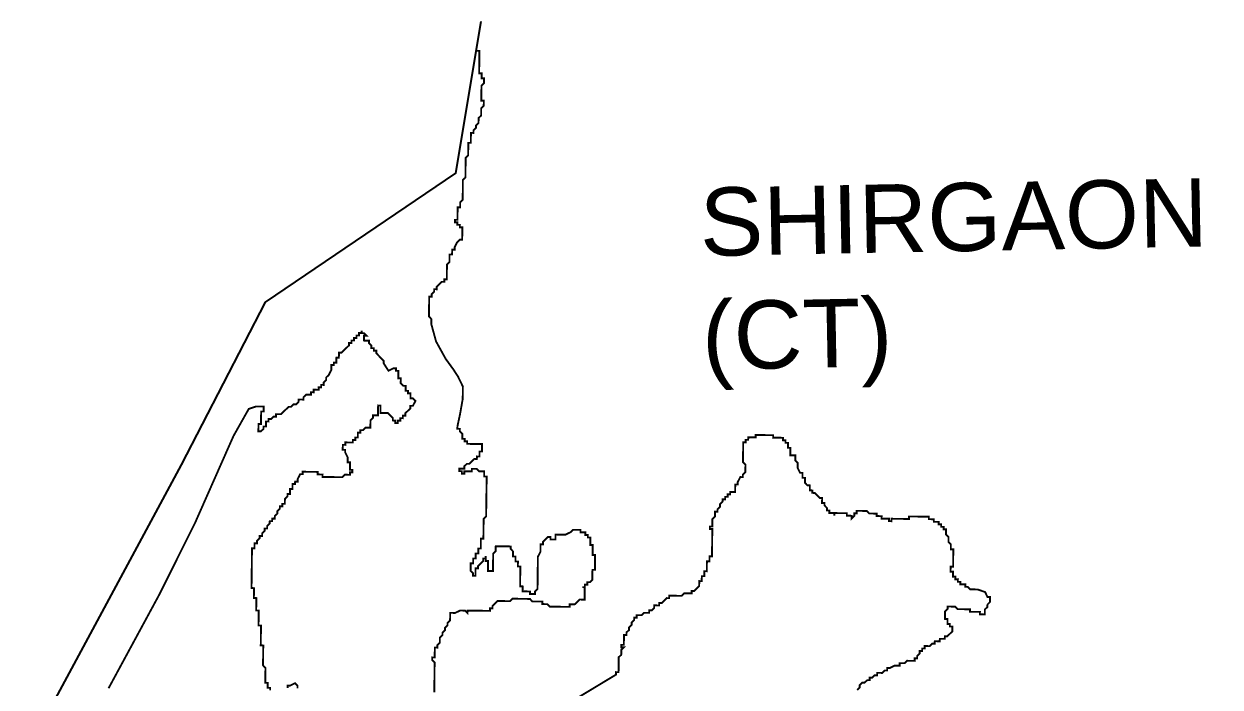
# Model space of a CAD drawing. Header units: metres. Extents: x 259555 to 262666, y 2177299 to 2181346.
# Drawn here: x 259555 to 261462, y 2178357 to 2179414 of the extents above; entities that cross this region are included whole.
import ezdxf

# ---------------------------------------------------------------- set-up
doc = ezdxf.new("R2010")
doc.units = ezdxf.units.M
for name, color, linetype in [('HAZARDS LINE', 1, 'Continuous'), ('village', 3, 'Continuous'), ('VILLAGE NAME', 250, 'Continuous')]:
    doc.layers.add(name, color=color, linetype=linetype)
doc.styles.get("Standard").update_dxf_attribs({"font": 'simplex.shx'})

msp = doc.modelspace()

# ---------------------------------------------------------------- linework, layer by layer
at = {"layer": 'HAZARDS LINE', "lineweight": 18}
for points in [[(260276.2, 2179371.7, 2.97, 2.97, 0), (260277.1, 2179370.7, 2.97, 2.97, 0), (260281, 2179370.7, 2.97, 2.97, 0), (260281, 2179366.7, 2.97, 2.97, 0), (260280.9, 2179362.8, 2.97, 2.97, 0), (260280.9, 2179358.8, 2.97, 2.97, 0), (260280.8, 2179354.8, 2.97, 2.97, 0), (260280.8, 2179350.9, 2.97, 2.97, 0), (260280.8, 2179346.9, 2.97, 2.97, 0), (260280.7, 2179342.9, 2.97, 2.97, 0), (260280.7, 2179339, 2.97, 2.97, 0), (260280.6, 2179335, 2.97, 2.97, 0), (260284.6, 2179335, 2.97, 2.97, 0), (260284.5, 2179331, 2.97, 2.97, 0), (260284.5, 2179327, 2.97, 2.97, 0), (260288.4, 2179327, 2.97, 2.97, 0), (260288.4, 2179323, 2.97, 2.97, 0), (260288.3, 2179319, 2.97, 2.97, 0), (260284.3, 2179315.1, 2.97, 2.97, 0), (260284.3, 2179311.2, 2.97, 2.97, 0), (260284.2, 2179307.2, 2.97, 2.97, 0), (260284.2, 2179303.2, 2.97, 2.97, 0), (260284.1, 2179299.3, 2.97, 2.97, 0), (260284.1, 2179295.3, 2.97, 2.97, 0), (260284, 2179291.3, 2.97, 2.97, 0), (260288, 2179291.3, 2.97, 2.97, 0), (260288, 2179287.3, 2.97, 2.97, 0), (260287.9, 2179283.3, 2.97, 2.97, 0), (260283.9, 2179279.4, 2.97, 2.97, 0), (260283.8, 2179275.5, 2.97, 2.97, 0), (260283.8, 2179271.5, 2.97, 2.97, 0), (260283.7, 2179267.5, 2.97, 2.97, 0), (260279.7, 2179263.6, 2.97, 2.97, 0), (260279.7, 2179259.6, 2.97, 2.97, 0), (260279.6, 2179255.7, 2.97, 2.97, 0), (260275.6, 2179251.8, 2.97, 2.97, 0), (260275.6, 2179247.8, 2.97, 2.97, 0), (260271.6, 2179243.9, 2.97, 2.97, 0), (260271.5, 2179239.9, 2.97, 2.97, 0), (260267.5, 2179240, 2.97, 2.97, 0), (260267.5, 2179236, 2.97, 2.97, 0), (260267.4, 2179232, 2.97, 2.97, 0), (260267.4, 2179228.1, 2.97, 2.97, 0), (260267.4, 2179224.1, 2.97, 2.97, 0), (260263.4, 2179224.1, 2.97, 2.97, 0), (260263.3, 2179220.2, 2.97, 2.97, 0), (260263.3, 2179216.2, 2.97, 2.97, 0), (260263.2, 2179212.3, 2.97, 2.97, 0), (260263.2, 2179208.3, 2.97, 2.97, 0), (260263.1, 2179204.3, 2.97, 2.97, 0), (260259.1, 2179200.4, 2.97, 2.97, 0), (260259.1, 2179196.4, 2.97, 2.97, 0), (260259, 2179192.5, 2.97, 2.97, 0), (260259, 2179188.5, 2.97, 2.97, 0), (260258.9, 2179184.5, 2.97, 2.97, 0), (260258.9, 2179180.6, 2.97, 2.97, 0), (260258.8, 2179176.6, 2.97, 2.97, 0), (260258.8, 2179172.6, 2.97, 2.97, 0), (260258.7, 2179168.7, 2.97, 2.97, 0), (260254.7, 2179164.8, 2.97, 2.97, 0), (260254.7, 2179160.8, 2.97, 2.97, 0), (260254.6, 2179156.8, 2.97, 2.97, 0), (260254.6, 2179152.9, 2.97, 2.97, 0), (260254.5, 2179148.9, 2.97, 2.97, 0), (260254.5, 2179144.9, 2.97, 2.97, 0), (260254.4, 2179141, 2.97, 2.97, 0), (260254.4, 2179137, 2.97, 2.97, 0), (260254.3, 2179133, 2.97, 2.97, 0), (260250.3, 2179129.1, 2.97, 2.97, 0), (260250.3, 2179125.1, 2.97, 2.97, 0), (260250.2, 2179121.2, 2.97, 2.97, 0), (260246.3, 2179121.2, 2.97, 2.97, 0), (260246.2, 2179117.3, 2.97, 2.97, 0), (260246.2, 2179113.3, 2.97, 2.97, 0), (260246.1, 2179109.3, 2.97, 2.97, 0), (260246.1, 2179105.4, 2.97, 2.97, 0), (260246, 2179101.4, 2.97, 2.97, 0), (260242.1, 2179101.4, 2.97, 2.97, 0), (260242, 2179097.5, 2.97, 2.97, 0), (260246, 2179097.4, 2.97, 2.97, 0), (260245.9, 2179093.5, 2.97, 2.97, 0), (260249.9, 2179093.4, 2.97, 2.97, 0), (260249.8, 2179089.5, 2.97, 2.97, 0), (260253.8, 2179089.4, 2.97, 2.97, 0), (260253.8, 2179085.4, 2.97, 2.97, 0), (260253.7, 2179077.5, 2.97, 2.97, 0), (260253.6, 2179073.5, 2.97, 2.97, 0), (260253.6, 2179069.6, 2.97, 2.97, 0), (260249.6, 2179069.6, 2.97, 2.97, 0), (260245.6, 2179065.7, 2.97, 2.97, 0), (260241.5, 2179057.8, 2.97, 2.97, 0), (260241.5, 2179053.9, 2.97, 2.97, 0), (260237.5, 2179053.9, 2.97, 2.97, 0), (260237.5, 2179049.9, 2.97, 2.97, 0), (260237.4, 2179046, 2.97, 2.97, 0), (260233.4, 2179046, 2.97, 2.97, 0), (260233.4, 2179042.1, 2.97, 2.97, 0), (260233.3, 2179038.1, 2.97, 2.97, 0), (260233.3, 2179034.1, 2.97, 2.97, 0), (260229.3, 2179030.2, 2.97, 2.97, 0), (260229.2, 2179022.3, 2.97, 2.97, 0), (260229.1, 2179018.3, 2.97, 2.97, 0), (260229.1, 2179014.3, 2.97, 2.97, 0), (260229, 2179010.4, 2.97, 2.97, 0), (260229, 2179006.4, 2.97, 2.97, 0), (260225, 2179006.5, 2.97, 2.97, 0), (260225, 2179002.5, 2.97, 2.97, 0), (260221, 2179002.5, 2.97, 2.97, 0), (260217, 2178998.6, 2.97, 2.97, 0), (260213, 2178994.7, 2.97, 2.97, 0), (260212.9, 2178990.7, 2.97, 2.97, 0), (260209, 2178990.8, 2.97, 2.97, 0), (260208.9, 2178986.8, 2.97, 2.97, 0), (260204.9, 2178982.9, 2.97, 2.97, 0), (260204.9, 2178978.9, 2.97, 2.97, 0), (260200.9, 2178979, 2.97, 2.97, 0), (260200.8, 2178975, 2.97, 2.97, 0), (260200.8, 2178971.1, 2.97, 2.97, 0), (260200.8, 2178967.1, 2.97, 2.97, 0), (260200.7, 2178963.1, 2.97, 2.97, 0), (260200.7, 2178959.2, 2.97, 2.97, 0), (260200.6, 2178955.2, 2.97, 2.97, 0), (260200.6, 2178951.2, 2.97, 2.97, 0), (260200.5, 2178947.3, 2.97, 2.97, 0), (260204.4, 2178943.2, 2.97, 2.97, 0), (260204.4, 2178939.3, 2.97, 2.97, 0), (260204.3, 2178935.3, 2.97, 2.97, 0), (260211.9, 2178907.5, 2.97, 2.97, 0), (260227.4, 2178879.5, 2.97, 2.97, 0), (260239.1, 2178863.5, 2.97, 2.97, 0), (260246.9, 2178851.5, 2.97, 2.97, 0), (260254.7, 2178835.5, 2.97, 2.97, 0), (260254.4, 2178815.7, 2.97, 2.97, 0), (260250.2, 2178792, 2.97, 2.97, 0), (260246, 2178772.2, 2.97, 2.97, 0), (260245.9, 2178768.2, 2.97, 2.97, 0), (260249.9, 2178768.2, 2.97, 2.97, 0), (260249.8, 2178764.2, 2.97, 2.97, 0), (260253.7, 2178760.2, 2.97, 2.97, 0), (260253.7, 2178756.2, 2.97, 2.97, 0), (260253.6, 2178752.2, 2.97, 2.97, 0), (260257.6, 2178752.2, 2.97, 2.97, 0), (260257.6, 2178748.2, 2.97, 2.97, 0), (260261.5, 2178748.2, 2.97, 2.97, 0), (260261.5, 2178744.2, 2.97, 2.97, 0), (260265.4, 2178744.2, 2.97, 2.97, 0), (260269.4, 2178744.1, 2.97, 2.97, 0), (260273.4, 2178744.1, 2.97, 2.97, 0), (260277.3, 2178744, 2.97, 2.97, 0), (260281.3, 2178744, 2.97, 2.97, 0), (260285.3, 2178743.9, 2.97, 2.97, 0), (260285.2, 2178740, 2.97, 2.97, 0), (260285.2, 2178736, 2.97, 2.97, 0), (260285.1, 2178732, 2.97, 2.97, 0), (260281.2, 2178732.1, 2.97, 2.97, 0), (260281.1, 2178728.1, 2.97, 2.97, 0), (260281.1, 2178724.1, 2.97, 2.97, 0), (260277.1, 2178724.2, 2.97, 2.97, 0), (260277, 2178720.2, 2.97, 2.97, 0), (260273.1, 2178720.3, 2.97, 2.97, 0), (260269.1, 2178716.4, 2.97, 2.97, 0), (260265.1, 2178712.4, 2.97, 2.97, 0), (260261.1, 2178712.5, 2.97, 2.97, 0), (260257.1, 2178708.6, 2.97, 2.97, 0), (260257, 2178704.6, 2.97, 2.97, 0), (260253.1, 2178704.7, 2.97, 2.97, 0), (260249.1, 2178704.7, 2.97, 2.97, 0), (260249, 2178700.7, 2.97, 2.97, 0), (260253, 2178700.7, 2.97, 2.97, 0), (260253, 2178696.7, 2.97, 2.97, 0), (260256.9, 2178696.7, 2.97, 2.97, 0), (260257, 2178700.6, 2.97, 2.97, 0), (260260.9, 2178700.6, 2.97, 2.97, 0), (260264.9, 2178700.5, 2.97, 2.97, 0), (260268.9, 2178700.5, 2.97, 2.97, 0), (260268.9, 2178704.5, 2.97, 2.97, 0), (260272.9, 2178704.4, 2.97, 2.97, 0), (260276.9, 2178704.4, 2.97, 2.97, 0), (260280.8, 2178700.3, 2.97, 2.97, 0), (260284.7, 2178700.3, 2.97, 2.97, 0), (260288.7, 2178700.3, 2.97, 2.97, 0), (260288.7, 2178696.3, 2.97, 2.97, 0), (260288.6, 2178692.3, 2.97, 2.97, 0), (260292.6, 2178692.3, 2.97, 2.97, 0), (260292.5, 2178688.3, 2.97, 2.97, 0), (260292.5, 2178684.3, 2.97, 2.97, 0), (260292.4, 2178676.4, 2.97, 2.97, 0), (260292.3, 2178672.4, 2.97, 2.97, 0), (260292.3, 2178668.5, 2.97, 2.97, 0), (260292.2, 2178664.5, 2.97, 2.97, 0), (260292.2, 2178660.5, 2.97, 2.97, 0), (260292.1, 2178656.6, 2.97, 2.97, 0), (260292.1, 2178652.6, 2.97, 2.97, 0), (260292, 2178648.6, 2.97, 2.97, 0), (260292, 2178644.7, 2.97, 2.97, 0), (260291.9, 2178640.7, 2.97, 2.97, 0), (260291.9, 2178636.7, 2.97, 2.97, 0), (260291.8, 2178632.8, 2.97, 2.97, 0), (260291.8, 2178628.8, 2.97, 2.97, 0), (260287.8, 2178624.9, 2.97, 2.97, 0), (260287.7, 2178620.9, 2.97, 2.97, 0), (260287.7, 2178617, 2.97, 2.97, 0), (260287.6, 2178613, 2.97, 2.97, 0), (260287.6, 2178609, 2.97, 2.97, 0), (260287.5, 2178605.1, 2.97, 2.97, 0), (260287.5, 2178601.1, 2.97, 2.97, 0), (260287.4, 2178597.1, 2.97, 2.97, 0), (260287.4, 2178593.2, 2.97, 2.97, 0), (260283.4, 2178593.2, 2.97, 2.97, 0), (260283.4, 2178589.3, 2.97, 2.97, 0), (260283.3, 2178581.3, 2.97, 2.97, 0), (260283.2, 2178577.4, 2.97, 2.97, 0), (260279.3, 2178577.4, 2.97, 2.97, 0), (260279.2, 2178573.4, 2.97, 2.97, 0), (260279.2, 2178569.5, 2.97, 2.97, 0), (260275.2, 2178569.5, 2.97, 2.97, 0), (260275.2, 2178565.6, 2.97, 2.97, 0), (260275.1, 2178561.6, 2.97, 2.97, 0), (260271.1, 2178561.6, 2.97, 2.97, 0), (260271.1, 2178557.7, 2.97, 2.97, 0), (260271, 2178553.7, 2.97, 2.97, 0), (260267.1, 2178553.8, 2.97, 2.97, 0), (260267, 2178549.8, 2.97, 2.97, 0), (260267, 2178545.8, 2.97, 2.97, 0), (260266.9, 2178541.9, 2.97, 2.97, 0), (260270.9, 2178537.8, 2.97, 2.97, 0), (260270.8, 2178533.9, 2.97, 2.97, 0), (260274.8, 2178533.8, 2.97, 2.97, 0), (260274.8, 2178537.8, 2.97, 2.97, 0), (260274.9, 2178541.8, 2.97, 2.97, 0), (260274.9, 2178545.7, 2.97, 2.97, 0), (260278.9, 2178545.7, 2.97, 2.97, 0), (260278.9, 2178549.6, 2.97, 2.97, 0), (260282.9, 2178553.6, 2.97, 2.97, 0), (260287, 2178557.5, 2.97, 2.97, 0), (260287, 2178561.4, 2.97, 2.97, 0), (260291, 2178561.4, 2.97, 2.97, 0), (260291, 2178565.4, 2.97, 2.97, 0), (260291, 2178561.4, 2.97, 2.97, 0), (260290.9, 2178557.4, 2.97, 2.97, 0), (260294.9, 2178557.4, 2.97, 2.97, 0), (260294.8, 2178553.4, 2.97, 2.97, 0), (260294.8, 2178549.4, 2.97, 2.97, 0), (260294.7, 2178545.5, 2.97, 2.97, 0), (260294.7, 2178541.5, 2.97, 2.97, 0), (260298.7, 2178541.5, 2.97, 2.97, 0), (260302.6, 2178541.4, 2.97, 2.97, 0), (260302.7, 2178545.4, 2.97, 2.97, 0), (260302.7, 2178549.3, 2.97, 2.97, 0), (260302.8, 2178553.3, 2.97, 2.97, 0), (260302.8, 2178557.3, 2.97, 2.97, 0), (260302.9, 2178561.2, 2.97, 2.97, 0), (260302.9, 2178565.2, 2.97, 2.97, 0), (260303, 2178569.2, 2.97, 2.97, 0), (260307, 2178573.1, 2.97, 2.97, 0), (260307, 2178577.1, 2.97, 2.97, 0), (260307.1, 2178581, 2.97, 2.97, 0), (260311, 2178581, 2.97, 2.97, 0), (260315, 2178580.9, 2.97, 2.97, 0), (260319, 2178580.9, 2.97, 2.97, 0), (260322.9, 2178580.8, 2.97, 2.97, 0), (260326.9, 2178580.8, 2.97, 2.97, 0), (260330.9, 2178580.7, 2.97, 2.97, 0), (260330.8, 2178576.8, 2.97, 2.97, 0), (260334.7, 2178572.8, 2.97, 2.97, 0), (260334.7, 2178568.8, 2.97, 2.97, 0), (260334.6, 2178564.8, 2.97, 2.97, 0), (260338.6, 2178564.8, 2.97, 2.97, 0), (260338.6, 2178560.8, 2.97, 2.97, 0), (260338.5, 2178556.8, 2.97, 2.97, 0), (260342.5, 2178556.8, 2.97, 2.97, 0), (260342.4, 2178552.8, 2.97, 2.97, 0), (260342.4, 2178548.9, 2.97, 2.97, 0), (260346.3, 2178548.8, 2.97, 2.97, 0), (260346.3, 2178544.8, 2.97, 2.97, 0), (260346.2, 2178540.9, 2.97, 2.97, 0), (260346.2, 2178536.9, 2.97, 2.97, 0), (260346.1, 2178533, 2.97, 2.97, 0), (260346.1, 2178529, 2.97, 2.97, 0), (260346, 2178525, 2.97, 2.97, 0), (260346, 2178521.1, 2.97, 2.97, 0), (260346, 2178517.1, 2.97, 2.97, 0), (260349.9, 2178517, 2.97, 2.97, 0), (260349.9, 2178513.1, 2.97, 2.97, 0), (260349.8, 2178509.1, 2.97, 2.97, 0), (260353.8, 2178509.1, 2.97, 2.97, 0), (260357.7, 2178509, 2.97, 2.97, 0), (260361.7, 2178509, 2.97, 2.97, 0), (260361.7, 2178505, 2.97, 2.97, 0), (260365.6, 2178504.9, 2.97, 2.97, 0), (260369.6, 2178504.9, 2.97, 2.97, 0), (260369.6, 2178508.9, 2.97, 2.97, 0), (260373.7, 2178512.8, 2.97, 2.97, 0), (260373.8, 2178520.7, 2.97, 2.97, 0), (260373.8, 2178524.7, 2.97, 2.97, 0), (260373.9, 2178528.6, 2.97, 2.97, 0), (260373.9, 2178532.6, 2.97, 2.97, 0), (260374, 2178536.6, 2.97, 2.97, 0), (260374, 2178540.5, 2.97, 2.97, 0), (260374, 2178544.5, 2.97, 2.97, 0), (260374.1, 2178548.5, 2.97, 2.97, 0), (260374.1, 2178552.4, 2.97, 2.97, 0), (260374.2, 2178556.4, 2.97, 2.97, 0), (260374.2, 2178560.4, 2.97, 2.97, 0), (260374.3, 2178564.3, 2.97, 2.97, 0), (260378.4, 2178572.2, 2.97, 2.97, 0), (260378.4, 2178576.2, 2.97, 2.97, 0), (260378.4, 2178580.2, 2.97, 2.97, 0), (260378.5, 2178584.1, 2.97, 2.97, 0), (260382.5, 2178584.1, 2.97, 2.97, 0), (260382.5, 2178588, 2.97, 2.97, 0), (260386.5, 2178592, 2.97, 2.97, 0), (260390.5, 2178595.9, 2.97, 2.97, 0), (260394.5, 2178595.8, 2.97, 2.97, 0), (260394.5, 2178591.9, 2.97, 2.97, 0), (260398.4, 2178591.8, 2.97, 2.97, 0), (260402.4, 2178591.8, 2.97, 2.97, 0), (260402.4, 2178595.7, 2.97, 2.97, 0), (260402.5, 2178599.7, 2.97, 2.97, 0), (260406.4, 2178599.6, 2.97, 2.97, 0), (260410.4, 2178599.6, 2.97, 2.97, 0), (260414.4, 2178599.5, 2.97, 2.97, 0), (260418.3, 2178599.5, 2.97, 2.97, 0), (260426.3, 2178603.4, 2.97, 2.97, 0), (260430.3, 2178607.3, 2.97, 2.97, 0), (260434.3, 2178607.2, 2.97, 2.97, 0), (260438.3, 2178607.2, 2.97, 2.97, 0), (260442.2, 2178607.1, 2.97, 2.97, 0), (260442.2, 2178603.2, 2.97, 2.97, 0), (260446.2, 2178603.1, 2.97, 2.97, 0), (260450.1, 2178603.1, 2.97, 2.97, 0), (260450.1, 2178599.1, 2.97, 2.97, 0), (260454, 2178599.1, 2.97, 2.97, 0), (260454, 2178595.1, 2.97, 2.97, 0), (260458, 2178595, 2.97, 2.97, 0), (260457.9, 2178591.1, 2.97, 2.97, 0), (260457.9, 2178587.1, 2.97, 2.97, 0), (260457.8, 2178583.1, 2.97, 2.97, 0), (260461.8, 2178583.1, 2.97, 2.97, 0), (260461.7, 2178579.1, 2.97, 2.97, 0), (260461.7, 2178575.2, 2.97, 2.97, 0), (260461.6, 2178571.2, 2.97, 2.97, 0), (260461.6, 2178567.2, 2.97, 2.97, 0), (260465.5, 2178567.2, 2.97, 2.97, 0), (260465.5, 2178563.2, 2.97, 2.97, 0), (260465.4, 2178559.3, 2.97, 2.97, 0), (260465.4, 2178555.3, 2.97, 2.97, 0), (260465.3, 2178551.3, 2.97, 2.97, 0), (260465.3, 2178547.4, 2.97, 2.97, 0), (260465.3, 2178543.4, 2.97, 2.97, 0), (260461.3, 2178543.4, 2.97, 2.97, 0), (260461.2, 2178539.5, 2.97, 2.97, 0), (260461.2, 2178535.5, 2.97, 2.97, 0), (260461.1, 2178531.5, 2.97, 2.97, 0), (260461.1, 2178527.6, 2.97, 2.97, 0), (260457.1, 2178523.7, 2.97, 2.97, 0), (260453.1, 2178523.7, 2.97, 2.97, 0), (260453.1, 2178519.7, 2.97, 2.97, 0), (260449.1, 2178519.8, 2.97, 2.97, 0), (260449, 2178515.8, 2.97, 2.97, 0), (260445.1, 2178515.9, 2.97, 2.97, 0), (260449, 2178515.8, 2.97, 2.97, 0), (260449, 2178511.9, 2.97, 2.97, 0), (260449, 2178507.9, 2.97, 2.97, 0), (260448.9, 2178503.9, 2.97, 2.97, 0), (260448.9, 2178500, 2.97, 2.97, 0), (260448.8, 2178496, 2.97, 2.97, 0), (260444.8, 2178496, 2.97, 2.97, 0), (260440.9, 2178496.1, 2.97, 2.97, 0), (260436.9, 2178492.2, 2.97, 2.97, 0), (260432.8, 2178488.3, 2.97, 2.97, 0), (260428.9, 2178488.3, 2.97, 2.97, 0), (260424.9, 2178488.4, 2.97, 2.97, 0), (260424.9, 2178484.4, 2.97, 2.97, 0), (260420.9, 2178484.4, 2.97, 2.97, 0), (260416.9, 2178484.5, 2.97, 2.97, 0), (260413, 2178484.5, 2.97, 2.97, 0), (260409, 2178484.6, 2.97, 2.97, 0), (260405, 2178484.6, 2.97, 2.97, 0), (260401.1, 2178484.7, 2.97, 2.97, 0), (260397.1, 2178484.7, 2.97, 2.97, 0), (260393.1, 2178484.8, 2.97, 2.97, 0), (260389.2, 2178488.8, 2.97, 2.97, 0), (260385.3, 2178488.8, 2.97, 2.97, 0), (260381.3, 2178488.9, 2.97, 2.97, 0), (260381.3, 2178492.9, 2.97, 2.97, 0), (260377.4, 2178492.9, 2.97, 2.97, 0), (260373.4, 2178493, 2.97, 2.97, 0), (260369.5, 2178493, 2.97, 2.97, 0), (260365.5, 2178493, 2.97, 2.97, 0), (260361.6, 2178497.1, 2.97, 2.97, 0), (260357.6, 2178497.1, 2.97, 2.97, 0), (260353.6, 2178497.2, 2.97, 2.97, 0), (260349.7, 2178497.2, 2.97, 2.97, 0), (260337.8, 2178497.4, 2.97, 2.97, 0), (260333.8, 2178497.4, 2.97, 2.97, 0), (260329.8, 2178493.5, 2.97, 2.97, 0), (260325.8, 2178493.5, 2.97, 2.97, 0), (260321.9, 2178493.6, 2.97, 2.97, 0), (260317.9, 2178493.6, 2.97, 2.97, 0), (260313.9, 2178493.7, 2.97, 2.97, 0), (260310, 2178493.7, 2.97, 2.97, 0), (260306, 2178489.8, 2.97, 2.97, 0), (260301.9, 2178485.9, 2.97, 2.97, 0), (260301.9, 2178481.9, 2.97, 2.97, 0), (260297.9, 2178482, 2.97, 2.97, 0), (260297.9, 2178478, 2.97, 2.97, 0), (260293.9, 2178478.1, 2.97, 2.97, 0), (260290, 2178478.1, 2.97, 2.97, 0), (260286, 2178478.2, 2.97, 2.97, 0), (260282, 2178478.2, 2.97, 2.97, 0), (260278.1, 2178478.3, 2.97, 2.97, 0), (260274.1, 2178478.3, 2.97, 2.97, 0), (260270.1, 2178478.3, 2.97, 2.97, 0), (260266.2, 2178478.4, 2.97, 2.97, 0), (260262.2, 2178478.4, 2.97, 2.97, 0), (260262.1, 2178474.5, 2.97, 2.97, 0), (260258.2, 2178478.5, 2.97, 2.97, 0), (260254.3, 2178478.5, 2.97, 2.97, 0), (260250.3, 2178478.6, 2.97, 2.97, 0), (260242.3, 2178474.7, 2.97, 2.97, 0), (260238.4, 2178474.8, 2.97, 2.97, 0), (260234.4, 2178474.8, 2.97, 2.97, 0), (260234.3, 2178470.9, 2.97, 2.97, 0), (260234.3, 2178466.9, 2.97, 2.97, 0), (260234.2, 2178462.9, 2.97, 2.97, 0), (260230.2, 2178459, 2.97, 2.97, 0), (260230.2, 2178455, 2.97, 2.97, 0), (260226.2, 2178451.1, 2.97, 2.97, 0), (260226.1, 2178447.2, 2.97, 2.97, 0), (260222.1, 2178443.2, 2.97, 2.97, 0), (260222.1, 2178439.3, 2.97, 2.97, 0), (260218, 2178435.4, 2.97, 2.97, 0), (260218, 2178431.4, 2.97, 2.97, 0), (260217.9, 2178427.4, 2.97, 2.97, 0), (260213.9, 2178423.5, 2.97, 2.97, 0), (260213.9, 2178419.5, 2.97, 2.97, 0), (260209.9, 2178419.6, 2.97, 2.97, 0), (260209.9, 2178415.6, 2.97, 2.97, 0), (260209.8, 2178411.7, 2.97, 2.97, 0), (260209.8, 2178407.7, 2.97, 2.97, 0), (260209.7, 2178403.7, 2.97, 2.97, 0), (260205.8, 2178403.8, 2.97, 2.97, 0), (260205.7, 2178399.8, 2.97, 2.97, 0), (260209.6, 2178395.8, 2.97, 2.97, 0), (260209.6, 2178391.8, 2.97, 2.97, 0), (260209.5, 2178387.9, 2.97, 2.97, 0), (260209.5, 2178383.9, 2.97, 2.97, 0), (260209.4, 2178379.9, 2.97, 2.97, 0), (260209.4, 2178376, 2.97, 2.97, 0), (260209.3, 2178372, 2.97, 2.97, 0), (260209.3, 2178368, 2.97, 2.97, 0), (260209.2, 2178364.1, 2.97, 2.97, 0), (260209.2, 2178360.1, 2.97, 2.97, 0), (260209.1, 2178356.1, 2.97, 2.97, 0), (260209, 2178348.2, 2.97, 2.97, 0)], [(259947.3, 2178351.4, 2.97, 2.97, 0), (259947.4, 2178355.4, 2.97, 2.97, 0), (259943.4, 2178355.4, 2.97, 2.97, 0), (259943.5, 2178359.4, 2.97, 2.97, 0), (259943.5, 2178363.3, 2.97, 2.97, 0), (259939.5, 2178363.4, 2.97, 2.97, 0), (259939.6, 2178367.4, 2.97, 2.97, 0), (259939.6, 2178371.3, 2.97, 2.97, 0), (259939.7, 2178375.3, 2.97, 2.97, 0), (259939.7, 2178379.3, 2.97, 2.97, 0), (259939.8, 2178383.2, 2.97, 2.97, 0), (259939.8, 2178387.2, 2.97, 2.97, 0), (259935.9, 2178391.2, 2.97, 2.97, 0), (259936, 2178395.2, 2.97, 2.97, 0), (259936, 2178399.1, 2.97, 2.97, 0), (259936.1, 2178403.1, 2.97, 2.97, 0), (259936.1, 2178407.1, 2.97, 2.97, 0), (259936.2, 2178411, 2.97, 2.97, 0), (259936.2, 2178415, 2.97, 2.97, 0), (259936.3, 2178419, 2.97, 2.97, 0), (259936.3, 2178422.9, 2.97, 2.97, 0), (259932.3, 2178423, 2.97, 2.97, 0), (259932.4, 2178426.9, 2.97, 2.97, 0), (259932.4, 2178430.9, 2.97, 2.97, 0), (259932.5, 2178434.9, 2.97, 2.97, 0), (259932.5, 2178438.8, 2.97, 2.97, 0), (259932.6, 2178442.8, 2.97, 2.97, 0), (259932.6, 2178446.8, 2.97, 2.97, 0), (259932.7, 2178450.7, 2.97, 2.97, 0), (259932.7, 2178454.7, 2.97, 2.97, 0), (259928.8, 2178454.8, 2.97, 2.97, 0), (259928.8, 2178458.7, 2.97, 2.97, 0), (259928.9, 2178462.7, 2.97, 2.97, 0), (259928.9, 2178466.7, 2.97, 2.97, 0), (259929, 2178470.6, 2.97, 2.97, 0), (259929, 2178474.6, 2.97, 2.97, 0), (259929.1, 2178478.6, 2.97, 2.97, 0), (259925.1, 2178478.6, 2.97, 2.97, 0), (259925.1, 2178482.6, 2.97, 2.97, 0), (259925.2, 2178486.5, 2.97, 2.97, 0), (259925.2, 2178490.5, 2.97, 2.97, 0), (259925.3, 2178494.5, 2.97, 2.97, 0), (259925.3, 2178498.4, 2.97, 2.97, 0), (259921.4, 2178498.5, 2.97, 2.97, 0), (259921.4, 2178502.4, 2.97, 2.97, 0), (259921.5, 2178506.4, 2.97, 2.97, 0), (259921.5, 2178510.4, 2.97, 2.97, 0), (259921.6, 2178514.3, 2.97, 2.97, 0), (259917.6, 2178514.4, 2.97, 2.97, 0), (259917.6, 2178518.4, 2.97, 2.97, 0), (259917.7, 2178522.3, 2.97, 2.97, 0), (259917.7, 2178526.3, 2.97, 2.97, 0), (259917.8, 2178530.3, 2.97, 2.97, 0), (259917.8, 2178534.2, 2.97, 2.97, 0), (259917.9, 2178538.2, 2.97, 2.97, 0), (259917.9, 2178542.2, 2.97, 2.97, 0), (259918, 2178546.1, 2.97, 2.97, 0), (259918, 2178550.1, 2.97, 2.97, 0), (259918.1, 2178554.1, 2.97, 2.97, 0), (259918.1, 2178558, 2.97, 2.97, 0), (259918.2, 2178562, 2.97, 2.97, 0), (259918.2, 2178566, 2.97, 2.97, 0), (259918.3, 2178569.9, 2.97, 2.97, 0), (259918.3, 2178573.9, 2.97, 2.97, 0), (259918.4, 2178577.9, 2.97, 2.97, 0), (259922.3, 2178577.8, 2.97, 2.97, 0), (259922.4, 2178581.8, 2.97, 2.97, 0), (259922.4, 2178585.7, 2.97, 2.97, 0), (259926.4, 2178585.7, 2.97, 2.97, 0), (259926.4, 2178589.7, 2.97, 2.97, 0), (259930.5, 2178593.6, 2.97, 2.97, 0), (259930.5, 2178597.5, 2.97, 2.97, 0), (259934.5, 2178597.5, 2.97, 2.97, 0), (259934.5, 2178601.5, 2.97, 2.97, 0), (259938.5, 2178605.4, 2.97, 2.97, 0), (259938.6, 2178609.3, 2.97, 2.97, 0), (259942.6, 2178609.3, 2.97, 2.97, 0), (259942.6, 2178613.3, 2.97, 2.97, 0), (259946.6, 2178617.2, 2.97, 2.97, 0), (259946.7, 2178621.1, 2.97, 2.97, 0), (259950.6, 2178621.1, 2.97, 2.97, 0), (259950.7, 2178625.1, 2.97, 2.97, 0), (259954.6, 2178625, 2.97, 2.97, 0), (259954.7, 2178629, 2.97, 2.97, 0), (259958.7, 2178632.9, 2.97, 2.97, 0), (259958.8, 2178636.9, 2.97, 2.97, 0), (259962.8, 2178640.8, 2.97, 2.97, 0), (259962.8, 2178644.7, 2.97, 2.97, 0), (259966.8, 2178644.7, 2.97, 2.97, 0), (259966.8, 2178648.7, 2.97, 2.97, 0), (259970.8, 2178648.6, 2.97, 2.97, 0), (259970.8, 2178652.6, 2.97, 2.97, 0), (259970.9, 2178656.5, 2.97, 2.97, 0), (259974.9, 2178660.5, 2.97, 2.97, 0), (259975, 2178664.4, 2.97, 2.97, 0), (259978.9, 2178664.4, 2.97, 2.97, 0), (259979, 2178668.3, 2.97, 2.97, 0), (259979, 2178672.3, 2.97, 2.97, 0), (259983, 2178672.3, 2.97, 2.97, 0), (259983, 2178676.2, 2.97, 2.97, 0), (259983.1, 2178680.2, 2.97, 2.97, 0), (259987, 2178680.1, 2.97, 2.97, 0), (259987.1, 2178684.1, 2.97, 2.97, 0), (259991.1, 2178684.1, 2.97, 2.97, 0), (259991.1, 2178688, 2.97, 2.97, 0), (259995.2, 2178695.9, 2.97, 2.97, 0), (259999.1, 2178695.9, 2.97, 2.97, 0), (259999.2, 2178699.8, 2.97, 2.97, 0), (260003.1, 2178699.8, 2.97, 2.97, 0), (260007.1, 2178699.7, 2.97, 2.97, 0), (260011.1, 2178699.7, 2.97, 2.97, 0), (260015, 2178699.6, 2.97, 2.97, 0), (260019, 2178699.6, 2.97, 2.97, 0), (260023, 2178699.5, 2.97, 2.97, 0), (260022.9, 2178695.6, 2.97, 2.97, 0), (260026.9, 2178695.5, 2.97, 2.97, 0), (260030.9, 2178695.5, 2.97, 2.97, 0), (260030.8, 2178691.5, 2.97, 2.97, 0), (260034.8, 2178691.5, 2.97, 2.97, 0), (260038.7, 2178691.4, 2.97, 2.97, 0), (260042.7, 2178691.4, 2.97, 2.97, 0), (260046.7, 2178691.3, 2.97, 2.97, 0), (260054.6, 2178691.2, 2.97, 2.97, 0), (260058.6, 2178691.2, 2.97, 2.97, 0), (260062.5, 2178691.1, 2.97, 2.97, 0), (260066.5, 2178695, 2.97, 2.97, 0), (260070.5, 2178695, 2.97, 2.97, 0), (260074.5, 2178694.9, 2.97, 2.97, 0), (260074.5, 2178698.9, 2.97, 2.97, 0), (260078.5, 2178698.9, 2.97, 2.97, 0), (260078.5, 2178702.8, 2.97, 2.97, 0), (260074.6, 2178702.9, 2.97, 2.97, 0), (260074.6, 2178706.8, 2.97, 2.97, 0), (260074.7, 2178710.8, 2.97, 2.97, 0), (260074.7, 2178714.8, 2.97, 2.97, 0), (260070.8, 2178714.8, 2.97, 2.97, 0), (260070.8, 2178718.8, 2.97, 2.97, 0), (260070.9, 2178722.7, 2.97, 2.97, 0), (260067, 2178730.7, 2.97, 2.97, 0), (260067, 2178734.7, 2.97, 2.97, 0), (260063.1, 2178734.7, 2.97, 2.97, 0), (260063.1, 2178738.7, 2.97, 2.97, 0), (260063.2, 2178742.7, 2.97, 2.97, 0), (260067.1, 2178742.6, 2.97, 2.97, 0), (260067.2, 2178746.6, 2.97, 2.97, 0), (260071.1, 2178746.5, 2.97, 2.97, 0), (260075.1, 2178746.5, 2.97, 2.97, 0), (260079.1, 2178746.4, 2.97, 2.97, 0), (260079.1, 2178750.4, 2.97, 2.97, 0), (260083.1, 2178750.4, 2.97, 2.97, 0), (260083.1, 2178754.3, 2.97, 2.97, 0), (260087.1, 2178754.3, 2.97, 2.97, 0), (260087.1, 2178758.2, 2.97, 2.97, 0), (260087.2, 2178762.2, 2.97, 2.97, 0), (260091.2, 2178762.2, 2.97, 2.97, 0), (260091.2, 2178766.1, 2.97, 2.97, 0), (260095.2, 2178766.1, 2.97, 2.97, 0), (260099.2, 2178770, 2.97, 2.97, 0), (260103.2, 2178770, 2.97, 2.97, 0), (260107.1, 2178769.9, 2.97, 2.97, 0), (260107.2, 2178773.9, 2.97, 2.97, 0), (260107.3, 2178781.8, 2.97, 2.97, 0), (260111.3, 2178785.7, 2.97, 2.97, 0), (260111.3, 2178789.7, 2.97, 2.97, 0), (260115.3, 2178789.6, 2.97, 2.97, 0), (260119.3, 2178789.6, 2.97, 2.97, 0), (260119.3, 2178793.6, 2.97, 2.97, 0), (260119.4, 2178797.5, 2.97, 2.97, 0), (260119.4, 2178801.5, 2.97, 2.97, 0), (260119.5, 2178805.5, 2.97, 2.97, 0), (260123.4, 2178805.4, 2.97, 2.97, 0), (260123.4, 2178801.4, 2.97, 2.97, 0), (260123.3, 2178793.5, 2.97, 2.97, 0), (260127.2, 2178793.5, 2.97, 2.97, 0), (260131.2, 2178793.4, 2.97, 2.97, 0), (260135.2, 2178793.4, 2.97, 2.97, 0), (260139.1, 2178789.3, 2.97, 2.97, 0), (260143, 2178785.3, 2.97, 2.97, 0), (260143, 2178781.4, 2.97, 2.97, 0), (260146.9, 2178781.3, 2.97, 2.97, 0), (260146.9, 2178777.4, 2.97, 2.97, 0), (260150.8, 2178777.3, 2.97, 2.97, 0), (260150.9, 2178781.3, 2.97, 2.97, 0), (260154.9, 2178781.2, 2.97, 2.97, 0), (260154.9, 2178785.2, 2.97, 2.97, 0), (260158.9, 2178785.1, 2.97, 2.97, 0), (260158.9, 2178789.1, 2.97, 2.97, 0), (260162.9, 2178789.1, 2.97, 2.97, 0), (260162.9, 2178793, 2.97, 2.97, 0), (260166.9, 2178796.9, 2.97, 2.97, 0), (260171, 2178800.9, 2.97, 2.97, 0), (260171, 2178804.8, 2.97, 2.97, 0), (260175, 2178804.8, 2.97, 2.97, 0), (260179, 2178812.7, 2.97, 2.97, 0), (260175.1, 2178816.7, 2.97, 2.97, 0), (260171.1, 2178816.7, 2.97, 2.97, 0), (260171.2, 2178820.7, 2.97, 2.97, 0), (260171.2, 2178824.7, 2.97, 2.97, 0), (260167.3, 2178824.7, 2.97, 2.97, 0), (260167.3, 2178828.7, 2.97, 2.97, 0), (260163.4, 2178828.7, 2.97, 2.97, 0), (260163.5, 2178836.6, 2.97, 2.97, 0), (260159.5, 2178836.7, 2.97, 2.97, 0), (260155.6, 2178840.7, 2.97, 2.97, 0), (260155.6, 2178844.7, 2.97, 2.97, 0), (260155.7, 2178848.6, 2.97, 2.97, 0), (260151.7, 2178848.7, 2.97, 2.97, 0), (260151.8, 2178852.7, 2.97, 2.97, 0), (260151.8, 2178856.6, 2.97, 2.97, 0), (260151.9, 2178860.6, 2.97, 2.97, 0), (260147.9, 2178860.6, 2.97, 2.97, 0), (260147.9, 2178864.6, 2.97, 2.97, 0), (260144, 2178864.7, 2.97, 2.97, 0), (260136, 2178860.8, 2.97, 2.97, 0), (260128.2, 2178872.8, 2.97, 2.97, 0), (260128.3, 2178876.7, 2.97, 2.97, 0), (260124.3, 2178880.8, 2.97, 2.97, 0), (260120.4, 2178884.8, 2.97, 2.97, 0), (260116.5, 2178888.8, 2.97, 2.97, 0), (260116.6, 2178892.8, 2.97, 2.97, 0), (260112.6, 2178892.8, 2.97, 2.97, 0), (260112.6, 2178896.8, 2.97, 2.97, 0), (260108.7, 2178896.8, 2.97, 2.97, 0), (260108.7, 2178900.8, 2.97, 2.97, 0), (260104.8, 2178904.8, 2.97, 2.97, 0), (260104.9, 2178908.8, 2.97, 2.97, 0), (260100.9, 2178908.8, 2.97, 2.97, 0), (260096.9, 2178908.9, 2.97, 2.97, 0), (260097, 2178912.8, 2.97, 2.97, 0), (260097, 2178916.8, 2.97, 2.97, 0), (260101, 2178916.7, 2.97, 2.97, 0), (260097.1, 2178920.8, 2.97, 2.97, 0), (260093.1, 2178920.8, 2.97, 2.97, 0), (260093.2, 2178924.8, 2.97, 2.97, 0), (260093.1, 2178920.8, 2.97, 2.97, 0), (260089.1, 2178920.9, 2.97, 2.97, 0), (260089.1, 2178916.9, 2.97, 2.97, 0), (260085.1, 2178916.9, 2.97, 2.97, 0), (260085.1, 2178913, 2.97, 2.97, 0), (260081.1, 2178913, 2.97, 2.97, 0), (260081.1, 2178909.1, 2.97, 2.97, 0), (260077.1, 2178909.1, 2.97, 2.97, 0), (260077, 2178905.1, 2.97, 2.97, 0), (260073.1, 2178905.2, 2.97, 2.97, 0), (260073, 2178901.2, 2.97, 2.97, 0), (260069, 2178897.3, 2.97, 2.97, 0), (260065, 2178893.4, 2.97, 2.97, 0), (260061, 2178889.5, 2.97, 2.97, 0), (260057, 2178889.5, 2.97, 2.97, 0), (260057, 2178885.5, 2.97, 2.97, 0), (260056.9, 2178881.6, 2.97, 2.97, 0), (260053, 2178881.6, 2.97, 2.97, 0), (260052.9, 2178877.7, 2.97, 2.97, 0), (260052.9, 2178873.7, 2.97, 2.97, 0), (260048.9, 2178873.7, 2.97, 2.97, 0), (260048.9, 2178869.8, 2.97, 2.97, 0), (260044.9, 2178869.8, 2.97, 2.97, 0), (260044.8, 2178865.9, 2.97, 2.97, 0), (260044.8, 2178861.9, 2.97, 2.97, 0), (260040.7, 2178854, 2.97, 2.97, 0), (260036.7, 2178850.1, 2.97, 2.97, 0), (260036.7, 2178846.1, 2.97, 2.97, 0), (260032.7, 2178842.2, 2.97, 2.97, 0), (260032.6, 2178838.2, 2.97, 2.97, 0), (260028.6, 2178838.3, 2.97, 2.97, 0), (260028.6, 2178834.3, 2.97, 2.97, 0), (260024.6, 2178834.4, 2.97, 2.97, 0), (260024.6, 2178830.4, 2.97, 2.97, 0), (260020.6, 2178830.5, 2.97, 2.97, 0), (260016.6, 2178830.5, 2.97, 2.97, 0), (260016.6, 2178826.5, 2.97, 2.97, 0), (260012.6, 2178826.6, 2.97, 2.97, 0), (260012.6, 2178822.6, 2.97, 2.97, 0), (260008.6, 2178822.7, 2.97, 2.97, 0), (260004.7, 2178822.7, 2.97, 2.97, 0), (260000.6, 2178818.8, 2.97, 2.97, 0), (260000.6, 2178814.8, 2.97, 2.97, 0), (259996.6, 2178814.9, 2.97, 2.97, 0), (259992.7, 2178814.9, 2.97, 2.97, 0), (259992.6, 2178811, 2.97, 2.97, 0), (259988.6, 2178807.1, 2.97, 2.97, 0), (259984.6, 2178807.1, 2.97, 2.97, 0), (259980.6, 2178803.2, 2.97, 2.97, 0), (259976.7, 2178803.2, 2.97, 2.97, 0), (259972.6, 2178799.3, 2.97, 2.97, 0), (259968.6, 2178795.4, 2.97, 2.97, 0), (259964.6, 2178791.5, 2.97, 2.97, 0), (259960.6, 2178791.5, 2.97, 2.97, 0), (259956.7, 2178791.6, 2.97, 2.97, 0), (259956.6, 2178787.6, 2.97, 2.97, 0), (259952.7, 2178787.7, 2.97, 2.97, 0), (259948.7, 2178783.7, 2.97, 2.97, 0), (259944.7, 2178783.8, 2.97, 2.97, 0), (259944.6, 2178779.8, 2.97, 2.97, 0), (259940.7, 2178779.9, 2.97, 2.97, 0), (259940.6, 2178775.9, 2.97, 2.97, 0), (259940.6, 2178771.9, 2.97, 2.97, 0), (259936.6, 2178772, 2.97, 2.97, 0), (259936.6, 2178768, 2.97, 2.97, 0), (259932.5, 2178764.1, 2.97, 2.97, 0), (259928.6, 2178764.2, 2.97, 2.97, 0), (259928.6, 2178768.1, 2.97, 2.97, 0), (259928.7, 2178772.1, 2.97, 2.97, 0), (259928.7, 2178776.1, 2.97, 2.97, 0), (259932.7, 2178776, 2.97, 2.97, 0), (259932.7, 2178780, 2.97, 2.97, 0), (259932.8, 2178783.9, 2.97, 2.97, 0), (259932.8, 2178787.9, 2.97, 2.97, 0), (259932.9, 2178791.9, 2.97, 2.97, 0), (259932.9, 2178795.8, 2.97, 2.97, 0), (259936.9, 2178795.8, 2.97, 2.97, 0), (259937, 2178799.8, 2.97, 2.97, 0), (259937, 2178803.7, 2.97, 2.97, 0), (259925.1, 2178803.9, 2.97, 2.97, 0), (259913.2, 2178800, 2.97, 2.97, 0), (259888.8, 2178756.7, 2.97, 2.97, 0), (259827.7, 2178618.6, 2.97, 2.97, 0), (259770.7, 2178504.3, 2.97, 2.97, 0), (259689.6, 2178354.6, 2.97, 2.97, 0)], [(260415, 2178325.8, 2.97, 2.97, 0), (260498.9, 2178376.4, 2.97, 2.97, 0), (260498.9, 2178380.4, 2.97, 2.97, 0), (260502.9, 2178380.3, 2.97, 2.97, 0), (260503, 2178384.3, 2.97, 2.97, 0), (260503, 2178388.2, 2.97, 2.97, 0), (260503.1, 2178392.2, 2.97, 2.97, 0), (260503.1, 2178396.2, 2.97, 2.97, 0), (260503.2, 2178400.1, 2.97, 2.97, 0), (260503.2, 2178404.1, 2.97, 2.97, 0), (260507.2, 2178408, 2.97, 2.97, 0), (260507.3, 2178412, 2.97, 2.97, 0), (260507.3, 2178415.9, 2.97, 2.97, 0), (260511.3, 2178419.9, 2.97, 2.97, 0), (260507.4, 2178419.9, 2.97, 2.97, 0), (260507.4, 2178423.9, 2.97, 2.97, 0), (260511.4, 2178423.8, 2.97, 2.97, 0), (260511.4, 2178427.8, 2.97, 2.97, 0), (260511.5, 2178431.8, 2.97, 2.97, 0), (260511.5, 2178435.7, 2.97, 2.97, 0), (260511.6, 2178439.7, 2.97, 2.97, 0), (260515.5, 2178439.6, 2.97, 2.97, 0), (260515.6, 2178443.6, 2.97, 2.97, 0), (260519.6, 2178447.5, 2.97, 2.97, 0), (260519.6, 2178451.5, 2.97, 2.97, 0), (260523.7, 2178455.4, 2.97, 2.97, 0), (260523.7, 2178459.4, 2.97, 2.97, 0), (260527.7, 2178463.3, 2.97, 2.97, 0), (260527.8, 2178467.3, 2.97, 2.97, 0), (260531.7, 2178467.2, 2.97, 2.97, 0), (260531.8, 2178471.2, 2.97, 2.97, 0), (260535.8, 2178471.1, 2.97, 2.97, 0), (260539.7, 2178471.1, 2.97, 2.97, 0), (260543.7, 2178475, 2.97, 2.97, 0), (260547.7, 2178475, 2.97, 2.97, 0), (260551.7, 2178474.9, 2.97, 2.97, 0), (260551.7, 2178478.9, 2.97, 2.97, 0), (260555.7, 2178478.8, 2.97, 2.97, 0), (260559.7, 2178482.7, 2.97, 2.97, 0), (260559.7, 2178486.7, 2.97, 2.97, 0), (260563.7, 2178486.7, 2.97, 2.97, 0), (260567.7, 2178486.6, 2.97, 2.97, 0), (260567.7, 2178490.6, 2.97, 2.97, 0), (260571.7, 2178490.5, 2.97, 2.97, 0), (260575.7, 2178494.4, 2.97, 2.97, 0), (260579.7, 2178498.4, 2.97, 2.97, 0), (260583.7, 2178498.3, 2.97, 2.97, 0), (260583.7, 2178502.3, 2.97, 2.97, 0), (260587.7, 2178502.2, 2.97, 2.97, 0), (260591.7, 2178502.2, 2.97, 2.97, 0), (260595.6, 2178502.1, 2.97, 2.97, 0), (260599.6, 2178502.1, 2.97, 2.97, 0), (260603.6, 2178502, 2.97, 2.97, 0), (260607.6, 2178506, 2.97, 2.97, 0), (260611.5, 2178505.9, 2.97, 2.97, 0), (260615.5, 2178505.9, 2.97, 2.97, 0), (260619.5, 2178505.8, 2.97, 2.97, 0), (260619.5, 2178509.8, 2.97, 2.97, 0), (260623.5, 2178509.7, 2.97, 2.97, 0), (260627.5, 2178513.6, 2.97, 2.97, 0), (260631.5, 2178517.6, 2.97, 2.97, 0), (260631.6, 2178521.5, 2.97, 2.97, 0), (260631.6, 2178525.5, 2.97, 2.97, 0), (260635.6, 2178525.4, 2.97, 2.97, 0), (260635.6, 2178529.4, 2.97, 2.97, 0), (260635.7, 2178533.4, 2.97, 2.97, 0), (260639.6, 2178533.3, 2.97, 2.97, 0), (260639.7, 2178537.3, 2.97, 2.97, 0), (260639.7, 2178541.3, 2.97, 2.97, 0), (260643.7, 2178541.2, 2.97, 2.97, 0), (260643.7, 2178545.2, 2.97, 2.97, 0), (260643.8, 2178549.1, 2.97, 2.97, 0), (260643.8, 2178553.1, 2.97, 2.97, 0), (260643.9, 2178557.1, 2.97, 2.97, 0), (260647.9, 2178557, 2.97, 2.97, 0), (260647.9, 2178561, 2.97, 2.97, 0), (260647.9, 2178565, 2.97, 2.97, 0), (260651.9, 2178564.9, 2.97, 2.97, 0), (260652, 2178568.9, 2.97, 2.97, 0), (260652, 2178572.8, 2.97, 2.97, 0), (260652.1, 2178580.8, 2.97, 2.97, 0), (260652.2, 2178584.7, 2.97, 2.97, 0), (260652.2, 2178588.7, 2.97, 2.97, 0), (260652.3, 2178592.7, 2.97, 2.97, 0), (260652.3, 2178596.6, 2.97, 2.97, 0), (260652.4, 2178600.6, 2.97, 2.97, 0), (260652.4, 2178604.6, 2.97, 2.97, 0), (260652.4, 2178608.5, 2.97, 2.97, 0), (260648.5, 2178608.6, 2.97, 2.97, 0), (260648.5, 2178612.5, 2.97, 2.97, 0), (260652.5, 2178612.5, 2.97, 2.97, 0), (260652.5, 2178616.5, 2.97, 2.97, 0), (260652.6, 2178620.4, 2.97, 2.97, 0), (260652.6, 2178624.4, 2.97, 2.97, 0), (260656.7, 2178628.3, 2.97, 2.97, 0), (260656.7, 2178632.3, 2.97, 2.97, 0), (260656.8, 2178636.2, 2.97, 2.97, 0), (260660.7, 2178636.2, 2.97, 2.97, 0), (260660.8, 2178640.2, 2.97, 2.97, 0), (260664.8, 2178644.1, 2.97, 2.97, 0), (260664.8, 2178648, 2.97, 2.97, 0), (260668.8, 2178652, 2.97, 2.97, 0), (260668.9, 2178655.9, 2.97, 2.97, 0), (260672.9, 2178655.9, 2.97, 2.97, 0), (260672.9, 2178659.8, 2.97, 2.97, 0), (260676.9, 2178659.8, 2.97, 2.97, 0), (260676.9, 2178663.8, 2.97, 2.97, 0), (260680.9, 2178663.7, 2.97, 2.97, 0), (260680.9, 2178667.7, 2.97, 2.97, 0), (260684.9, 2178667.6, 2.97, 2.97, 0), (260688.9, 2178667.6, 2.97, 2.97, 0), (260689, 2178675.5, 2.97, 2.97, 0), (260689, 2178679.5, 2.97, 2.97, 0), (260693, 2178679.4, 2.97, 2.97, 0), (260693, 2178683.4, 2.97, 2.97, 0), (260697.1, 2178691.3, 2.97, 2.97, 0), (260701.1, 2178691.2, 2.97, 2.97, 0), (260701.1, 2178695.2, 2.97, 2.97, 0), (260705.1, 2178699.1, 2.97, 2.97, 0), (260705.2, 2178703.1, 2.97, 2.97, 0), (260705.3, 2178711, 2.97, 2.97, 0), (260701.3, 2178715, 2.97, 2.97, 0), (260701.4, 2178719, 2.97, 2.97, 0), (260701.4, 2178723, 2.97, 2.97, 0), (260701.5, 2178726.9, 2.97, 2.97, 0), (260701.5, 2178730.9, 2.97, 2.97, 0), (260701.6, 2178734.9, 2.97, 2.97, 0), (260701.6, 2178738.8, 2.97, 2.97, 0), (260701.7, 2178742.8, 2.97, 2.97, 0), (260701.7, 2178746.8, 2.97, 2.97, 0), (260705.7, 2178746.7, 2.97, 2.97, 0), (260705.7, 2178750.7, 2.97, 2.97, 0), (260709.7, 2178750.6, 2.97, 2.97, 0), (260709.8, 2178754.6, 2.97, 2.97, 0), (260713.7, 2178754.5, 2.97, 2.97, 0), (260717.7, 2178754.5, 2.97, 2.97, 0), (260721.7, 2178754.5, 2.97, 2.97, 0), (260721.7, 2178758.4, 2.97, 2.97, 0), (260725.7, 2178758.4, 2.97, 2.97, 0), (260729.6, 2178758.3, 2.97, 2.97, 0), (260733.6, 2178758.3, 2.97, 2.97, 0), (260737.6, 2178758.2, 2.97, 2.97, 0), (260741.5, 2178758.2, 2.97, 2.97, 0), (260745.5, 2178758.1, 2.97, 2.97, 0), (260749.5, 2178758.1, 2.97, 2.97, 0), (260749.4, 2178754.1, 2.97, 2.97, 0), (260753.4, 2178754.1, 2.97, 2.97, 0), (260757.3, 2178754, 2.97, 2.97, 0), (260761.3, 2178754, 2.97, 2.97, 0), (260765.3, 2178753.9, 2.97, 2.97, 0), (260765.2, 2178750, 2.97, 2.97, 0), (260769.2, 2178749.9, 2.97, 2.97, 0), (260769.1, 2178745.9, 2.97, 2.97, 0), (260773.1, 2178745.9, 2.97, 2.97, 0), (260773, 2178738, 2.97, 2.97, 0), (260777, 2178737.9, 2.97, 2.97, 0), (260776.9, 2178733.9, 2.97, 2.97, 0), (260776.9, 2178730, 2.97, 2.97, 0), (260776.8, 2178726, 2.97, 2.97, 0), (260784.8, 2178725.9, 2.97, 2.97, 0), (260784.7, 2178721.9, 2.97, 2.97, 0), (260784.7, 2178718, 2.97, 2.97, 0), (260788.6, 2178714, 2.97, 2.97, 0), (260788.5, 2178710, 2.97, 2.97, 0), (260788.5, 2178706, 2.97, 2.97, 0), (260792.4, 2178698.1, 2.97, 2.97, 0), (260796.3, 2178698, 2.97, 2.97, 0), (260796.3, 2178694, 2.97, 2.97, 0), (260796.2, 2178690.1, 2.97, 2.97, 0), (260800.2, 2178690, 2.97, 2.97, 0), (260800.1, 2178686.1, 2.97, 2.97, 0), (260800.1, 2178682.1, 2.97, 2.97, 0), (260804, 2178678.1, 2.97, 2.97, 0), (260808, 2178678, 2.97, 2.97, 0), (260807.9, 2178674.1, 2.97, 2.97, 0), (260807.9, 2178670.1, 2.97, 2.97, 0), (260811.8, 2178670, 2.97, 2.97, 0), (260811.8, 2178666.1, 2.97, 2.97, 0), (260815.8, 2178666, 2.97, 2.97, 0), (260819.7, 2178662, 2.97, 2.97, 0), (260823.6, 2178658, 2.97, 2.97, 0), (260827.6, 2178658, 2.97, 2.97, 0), (260827.5, 2178654, 2.97, 2.97, 0), (260827.5, 2178650, 2.97, 2.97, 0), (260831.4, 2178650, 2.97, 2.97, 0), (260831.4, 2178646, 2.97, 2.97, 0), (260835.3, 2178642, 2.97, 2.97, 0), (260835.2, 2178638, 2.97, 2.97, 0), (260839.2, 2178638, 2.97, 2.97, 0), (260839.2, 2178634, 2.97, 2.97, 0), (260843.1, 2178634, 2.97, 2.97, 0), (260847.1, 2178633.9, 2.97, 2.97, 0), (260847, 2178630, 2.97, 2.97, 0), (260847.1, 2178633.9, 2.97, 2.97, 0), (260851.1, 2178633.9, 2.97, 2.97, 0), (260855, 2178633.8, 2.97, 2.97, 0), (260863, 2178633.7, 2.97, 2.97, 0), (260866.9, 2178633.7, 2.97, 2.97, 0), (260866.9, 2178629.7, 2.97, 2.97, 0), (260870.8, 2178629.7, 2.97, 2.97, 0), (260874.8, 2178629.6, 2.97, 2.97, 0), (260874.8, 2178625.6, 2.97, 2.97, 0), (260878.8, 2178629.6, 2.97, 2.97, 0), (260878.8, 2178633.5, 2.97, 2.97, 0), (260882.8, 2178633.5, 2.97, 2.97, 0), (260882.8, 2178637.4, 2.97, 2.97, 0), (260886.8, 2178637.4, 2.97, 2.97, 0), (260890.8, 2178637.4, 2.97, 2.97, 0), (260894.7, 2178637.3, 2.97, 2.97, 0), (260898.7, 2178637.3, 2.97, 2.97, 0), (260902.6, 2178633.2, 2.97, 2.97, 0), (260906.6, 2178633.2, 2.97, 2.97, 0), (260910.5, 2178633.1, 2.97, 2.97, 0), (260914.5, 2178633.1, 2.97, 2.97, 0), (260914.5, 2178629.1, 2.97, 2.97, 0), (260918.4, 2178629.1, 2.97, 2.97, 0), (260922.4, 2178629, 2.97, 2.97, 0), (260922.3, 2178625.1, 2.97, 2.97, 0), (260926.3, 2178625, 2.97, 2.97, 0), (260930.3, 2178625, 2.97, 2.97, 0), (260934.2, 2178624.9, 2.97, 2.97, 0), (260934.2, 2178621, 2.97, 2.97, 0), (260938.1, 2178620.9, 2.97, 2.97, 0), (260938.2, 2178624.9, 2.97, 2.97, 0), (260942.2, 2178624.8, 2.97, 2.97, 0), (260946.1, 2178624.8, 2.97, 2.97, 0), (260950.1, 2178624.7, 2.97, 2.97, 0), (260954.1, 2178624.7, 2.97, 2.97, 0), (260958, 2178624.6, 2.97, 2.97, 0), (260962, 2178624.6, 2.97, 2.97, 0), (260966, 2178624.5, 2.97, 2.97, 0), (260966, 2178628.5, 2.97, 2.97, 0), (260970, 2178628.4, 2.97, 2.97, 0), (260973.9, 2178628.4, 2.97, 2.97, 0), (260977.9, 2178628.4, 2.97, 2.97, 0), (260981.9, 2178628.3, 2.97, 2.97, 0), (260985.8, 2178628.3, 2.97, 2.97, 0), (260989.8, 2178628.2, 2.97, 2.97, 0), (260993.8, 2178628.2, 2.97, 2.97, 0), (260997.7, 2178628.1, 2.97, 2.97, 0), (260997.7, 2178624.1, 2.97, 2.97, 0), (261001.6, 2178624.1, 2.97, 2.97, 0), (261005.6, 2178624, 2.97, 2.97, 0), (261005.6, 2178620.1, 2.97, 2.97, 0), (261009.5, 2178620, 2.97, 2.97, 0), (261013.5, 2178620, 2.97, 2.97, 0), (261013.4, 2178616, 2.97, 2.97, 0), (261017.4, 2178616, 2.97, 2.97, 0), (261017.4, 2178612, 2.97, 2.97, 0), (261021.3, 2178612, 2.97, 2.97, 0), (261021.3, 2178608, 2.97, 2.97, 0), (261025.2, 2178607.9, 2.97, 2.97, 0), (261025.2, 2178604, 2.97, 2.97, 0), (261025.1, 2178600, 2.97, 2.97, 0), (261029.1, 2178596, 2.97, 2.97, 0), (261029, 2178592, 2.97, 2.97, 0), (261029, 2178588.1, 2.97, 2.97, 0), (261032.9, 2178584, 2.97, 2.97, 0), (261032.8, 2178580.1, 2.97, 2.97, 0), (261032.8, 2178576.1, 2.97, 2.97, 0), (261036.7, 2178576.1, 2.97, 2.97, 0), (261036.7, 2178572.1, 2.97, 2.97, 0), (261036.7, 2178568.1, 2.97, 2.97, 0), (261036.6, 2178564.2, 2.97, 2.97, 0), (261036.6, 2178560.2, 2.97, 2.97, 0), (261036.5, 2178556.2, 2.97, 2.97, 0), (261036.5, 2178552.3, 2.97, 2.97, 0), (261036.4, 2178548.3, 2.97, 2.97, 0), (261032.4, 2178548.4, 2.97, 2.97, 0), (261032.4, 2178544.4, 2.97, 2.97, 0), (261032.3, 2178540.4, 2.97, 2.97, 0), (261036.3, 2178540.4, 2.97, 2.97, 0), (261036.3, 2178536.4, 2.97, 2.97, 0), (261036.2, 2178532.4, 2.97, 2.97, 0), (261040.2, 2178532.4, 2.97, 2.97, 0), (261040.1, 2178528.4, 2.97, 2.97, 0), (261044.1, 2178528.4, 2.97, 2.97, 0), (261044, 2178524.4, 2.97, 2.97, 0), (261048, 2178524.4, 2.97, 2.97, 0), (261048, 2178520.4, 2.97, 2.97, 0), (261051.9, 2178520.3, 2.97, 2.97, 0), (261055.9, 2178520.3, 2.97, 2.97, 0), (261055.8, 2178516.3, 2.97, 2.97, 0), (261059.8, 2178516.3, 2.97, 2.97, 0), (261063.7, 2178512.3, 2.97, 2.97, 0), (261067.7, 2178512.2, 2.97, 2.97, 0), (261071.7, 2178512.2, 2.97, 2.97, 0), (261075.6, 2178512.1, 2.97, 2.97, 0), (261087.5, 2178508, 2.97, 2.97, 0), (261091.3, 2178500, 2.97, 2.97, 0), (261095.3, 2178500, 2.97, 2.97, 0), (261095.3, 2178496, 2.97, 2.97, 0), (261095.2, 2178492.1, 2.97, 2.97, 0), (261091.2, 2178488.1, 2.97, 2.97, 0), (261091.1, 2178484.2, 2.97, 2.97, 0), (261087.1, 2178480.3, 2.97, 2.97, 0), (261087.1, 2178476.3, 2.97, 2.97, 0), (261087, 2178472.3, 2.97, 2.97, 0), (261083.1, 2178472.4, 2.97, 2.97, 0), (261079.1, 2178472.4, 2.97, 2.97, 0), (261079.2, 2178476.4, 2.97, 2.97, 0), (261075.2, 2178476.4, 2.97, 2.97, 0), (261071.2, 2178476.5, 2.97, 2.97, 0), (261067.3, 2178476.5, 2.97, 2.97, 0), (261063.3, 2178476.6, 2.97, 2.97, 0), (261063.3, 2178480.5, 2.97, 2.97, 0), (261059.4, 2178480.6, 2.97, 2.97, 0), (261055.4, 2178480.6, 2.97, 2.97, 0), (261051.4, 2178480.7, 2.97, 2.97, 0), (261043.5, 2178480.8, 2.97, 2.97, 0), (261039.6, 2178484.8, 2.97, 2.97, 0), (261031.7, 2178484.9, 2.97, 2.97, 0), (261027.7, 2178484.9, 2.97, 2.97, 0), (261027.7, 2178481, 2.97, 2.97, 0), (261023.6, 2178477.1, 2.97, 2.97, 0), (261023.6, 2178473.1, 2.97, 2.97, 0), (261023.5, 2178469.1, 2.97, 2.97, 0), (261023.5, 2178465.2, 2.97, 2.97, 0), (261027.5, 2178465.1, 2.97, 2.97, 0), (261027.4, 2178461.1, 2.97, 2.97, 0), (261027.4, 2178457.2, 2.97, 2.97, 0), (261031.3, 2178457.1, 2.97, 2.97, 0), (261031.3, 2178453.2, 2.97, 2.97, 0), (261035.2, 2178453.1, 2.97, 2.97, 0), (261035.2, 2178449.2, 2.97, 2.97, 0), (261035.1, 2178445.2, 2.97, 2.97, 0), (261031.1, 2178441.3, 2.97, 2.97, 0), (261027.1, 2178437.4, 2.97, 2.97, 0), (261023.2, 2178437.4, 2.97, 2.97, 0), (261023.1, 2178433.4, 2.97, 2.97, 0), (261019.1, 2178433.5, 2.97, 2.97, 0), (261015.2, 2178433.5, 2.97, 2.97, 0), (261015.1, 2178429.6, 2.97, 2.97, 0), (261011.2, 2178429.6, 2.97, 2.97, 0), (261007.2, 2178429.7, 2.97, 2.97, 0), (261007.1, 2178425.7, 2.97, 2.97, 0), (261003.2, 2178425.7, 2.97, 2.97, 0), (260999.2, 2178421.8, 2.97, 2.97, 0), (260995.2, 2178421.9, 2.97, 2.97, 0), (260991.2, 2178421.9, 2.97, 2.97, 0), (260991.2, 2178418, 2.97, 2.97, 0), (260987.2, 2178418, 2.97, 2.97, 0), (260987.2, 2178414, 2.97, 2.97, 0), (260983.2, 2178414.1, 2.97, 2.97, 0), (260983.2, 2178410.1, 2.97, 2.97, 0), (260979.1, 2178406.2, 2.97, 2.97, 0), (260979.1, 2178402.2, 2.97, 2.97, 0), (260975.1, 2178402.3, 2.97, 2.97, 0), (260975.1, 2178398.3, 2.97, 2.97, 0), (260971.1, 2178398.4, 2.97, 2.97, 0), (260967.2, 2178398.4, 2.97, 2.97, 0), (260963.2, 2178398.5, 2.97, 2.97, 0), (260959.2, 2178394.6, 2.97, 2.97, 0), (260955.2, 2178394.6, 2.97, 2.97, 0), (260951.2, 2178394.6, 2.97, 2.97, 0), (260951.2, 2178390.7, 2.97, 2.97, 0), (260947.2, 2178390.7, 2.97, 2.97, 0), (260943.3, 2178390.8, 2.97, 2.97, 0), (260935.3, 2178386.9, 2.97, 2.97, 0), (260931.3, 2178387, 2.97, 2.97, 0), (260931.3, 2178383, 2.97, 2.97, 0), (260927.3, 2178383, 2.97, 2.97, 0), (260923.3, 2178379.1, 2.97, 2.97, 0), (260919.3, 2178379.2, 2.97, 2.97, 0), (260915.4, 2178379.2, 2.97, 2.97, 0), (260915.3, 2178375.3, 2.97, 2.97, 0), (260911.3, 2178375.3, 2.97, 2.97, 0), (260907.3, 2178371.4, 2.97, 2.97, 0), (260903.4, 2178371.4, 2.97, 2.97, 0), (260903.3, 2178367.5, 2.97, 2.97, 0), (260899.4, 2178367.5, 2.97, 2.97, 0), (260895.3, 2178363.6, 2.97, 2.97, 0), (260891.4, 2178363.6, 2.97, 2.97, 0), (260887.4, 2178359.7, 2.97, 2.97, 0), (260887.3, 2178355.8, 2.97, 2.97, 0), (260883.3, 2178351.8, 2.97, 2.97, 0)], [(259991, 2178354.8, 2.97, 2.97, 0), (259991, 2178358.8, 2.97, 2.97, 0), (259987.1, 2178362.8, 2.97, 2.97, 0), (259979.1, 2178358.9, 2.97, 2.97, 0), (259975.2, 2178359, 2.97, 2.97, 0), (259975.1, 2178355, 2.97, 2.97, 0)]]:
    msp.add_lwpolyline(points, format="xyseb", dxfattribs=at)
at = {"layer": 'village', "color": 3, "true_color": 0x00ff00}
msp.add_polyline3d([(261561.5, 2177831.7, 0), (261366.5, 2177809.4, 0), (261326.7, 2177789.3, 0), (260953.1, 2177634, 0), (260816.5, 2177578.7, 0), (260756.5, 2177547.9, 0), (260518.1, 2177503.6, 0), (260345.1, 2177475.5, 0), (259983.2, 2177307.4, 0), (259764.6, 2177325, 0), (259718, 2177359, 0), (259583.9, 2177321.6, 0), (259554.6, 2177299.5, 0), (259557.8, 2177427.5, 0), (259573.9, 2177631.5, 0), (259604.8, 2178337.8, 0), (259806.1, 2178711, 0), (259939.9, 2178970.2, 0), (260243.2, 2179176, 0), (260283.9, 2179417.7, 0)], dxfattribs=at)

# ---------------------------------------------------------------- texts
at = {"layer": 'VILLAGE NAME', "insert": (260631.3, 2179152.2), "char_height": 108.748, "attachment_point": 1, "rotation": 1.1028}
msp.add_mtext_dynamic_manual_height_columns('{\\fArial|b0|i0|c0|p34;SHIRGAON (CT)}', width=726.929, gutter_width=543.7, heights=[0], dxfattribs=at)

doc.saveas('drawing.dxf')
